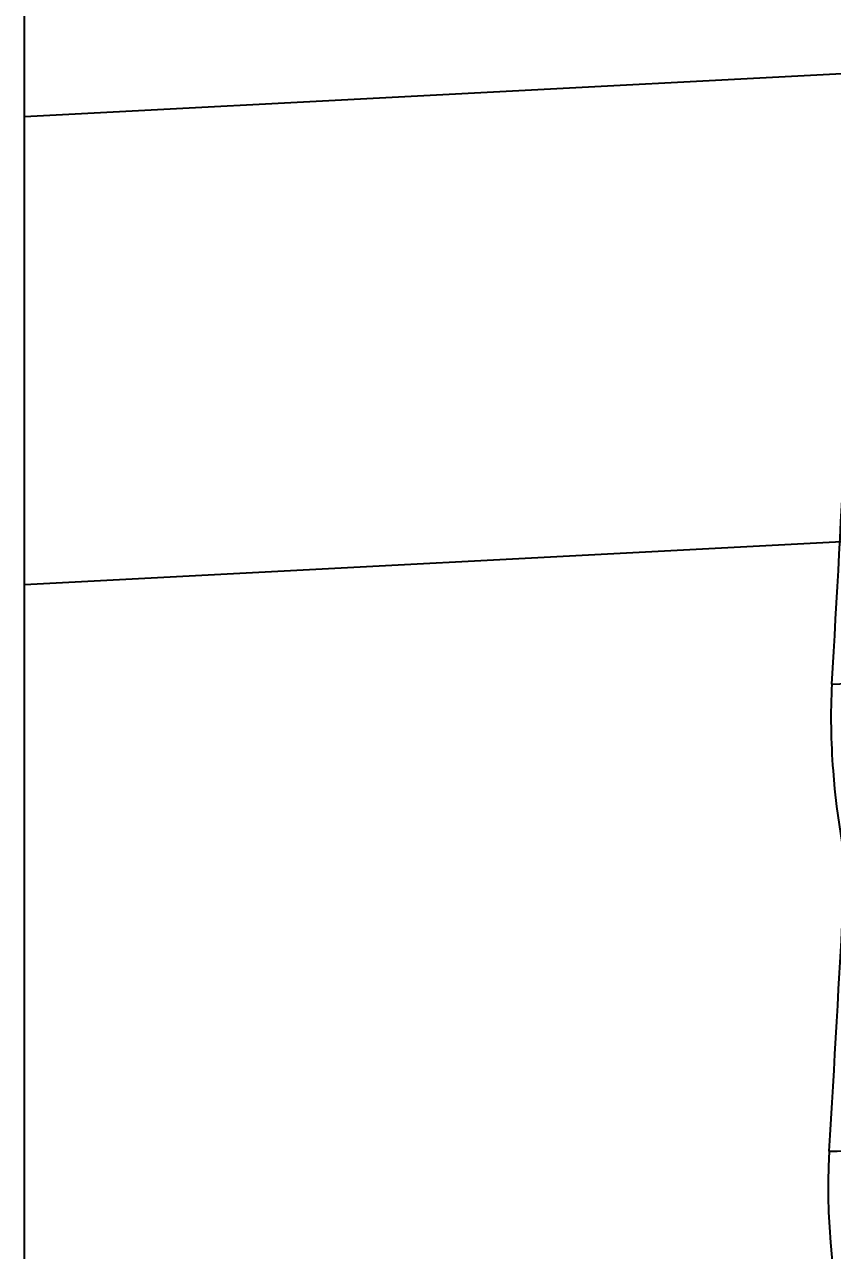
# Model space of a CAD drawing. Header units: millimetres. Extents: x 1147 to 12155, y -6137 to -4403.
# Drawn here: x 4469.746 to 4471.221, y -5133.055 to -5130.816 of the extents above; entities that cross this region are included whole.
import ezdxf

# ---------------------------------------------------------------- set-up
doc = ezdxf.new("R2010")
doc.units = ezdxf.units.MM
doc.header["$LTSCALE"] = 16.335
doc.header["$PDMODE"] = 3
doc.header["$PDSIZE"] = 0.3125
doc.linetypes.add('HIDDEN', pattern=[0.2, 0.1, -0.1])
doc.layers.get('0').update_dxf_attribs({"linetype": 'CONTINUOUS'})
doc.layers.get('Defpoints').update_dxf_attribs({"linetype": 'CONTINUOUS'})
doc.layers.add('DEFAULT_2', color=8, linetype='HIDDEN')
doc.styles.get("Standard").update_dxf_attribs({"font": 'txt', "width": 0.8})
doc.dimstyles.new('STANDARD$0', dxfattribs={"dimscale": 2, "dimtxt": 3, "dimasz": 3, "dimexe": 1.25, "dimexo": 0.625, "dimgap": 0.5, "dimtad": 0, "dimdsep": 46, "dimlunit": 6, "dimtxsty": 'Standard', "dimblk": 'CLOSEDBLANK', "dimcen": 0, "dimclrt": 2, "dimazin": 2, "dimtfac": 2, "dimtmove": 1, "dimatfit": 3, "dimfxl": 0, "dimtolj": 1, "dimtzin": 0, "dimarcsym": 0})

# ---------------------------------------------------------------- blocks, each defined once
blk = doc.blocks.new('*D690')
at = {"color": 4, "lineweight": -2}
for p, q in [((4469.746, -5145.7196), (4469.746, -4954.5849)), ((4576.5778, -5023.709), (4576.5778, -4954.5849)), ((4479.746, -4954.7099), (4509.4857, -4954.7099)), ((4566.5778, -4954.7099), (4545.4857, -4954.7099))]:
    blk.add_line(p, q, dxfattribs=at)
at = {"color": 4}
for points in [[(4479.746, -4953.0432), (4479.746, -4956.3765), (4469.746, -4954.7099)], [(4566.5778, -4953.0432), (4566.5778, -4956.3765), (4576.5778, -4954.7099)]]:
    blk.add_solid(points, dxfattribs=at)
at = {"layer": 'Defpoints', "color": 0}
for p in [(4469.746, -4954.7099), (4576.5778, -5023.7715), (4469.746, -5145.7821)]:
    blk.add_point(p, dxfattribs=at)
at = {"color": 6, "insert": (4527.4857, -4954.7099), "char_height": 10, "attachment_point": 5}
blk.add_mtext('\\A1;106.83', dxfattribs=at)

msp = doc.modelspace()

# ---------------------------------------------------------------- linework, layer by layer
at = {"color": 7, "linetype": 'Continuous'}
for p, q in [((4469.746, -5185.3567), (4469.746, -5128.9238)), ((4469.746, -5130.9835), (4471.2968, -5130.9023))]:
    msp.add_line(p, q, dxfattribs=at)
at = {"layer": 'DEFAULT_2', "color": 8, "linetype": 'HIDDEN'}
msp.add_line((4469.746, -5131.8382), (4471.2724, -5131.7582), dxfattribs=at)
for points, knots in [([(4471.2198, -5132.0203), (4471.229, -5131.8622), (4471.2411, -5131.6402), (4471.2545, -5131.3653), (4471.2616, -5131.2064), (4471.2673, -5131.0813), (4471.2698, -5130.9974), (4471.2728, -5130.9493), (4471.2721, -5130.9245), (4471.2758, -5130.9132), (4471.2729, -5130.9039), (4471.2745, -5130.9036)], [0, 0, 0, 0, 0.424967, 0.596269, 0.738754, 0.851395, 0.933168, 0.962157, 0.983043, 0.995699, 1, 1, 1, 1]), ([(4471.2198, -5132.0203), (4471.2964, -5132.0188), (4471.591, -5131.9844), (4471.89, -5131.8419), (4472.0272, -5131.668)], [0, 0, 0, 0, 0.256935, 1, 1, 1, 1]), ([(4471.2149, -5132.8737), (4471.2244, -5132.7158), (4471.237, -5132.4942), (4471.2511, -5132.2195), (4471.2585, -5132.0608), (4471.2645, -5131.9359), (4471.2673, -5131.8521), (4471.2704, -5131.8041), (4471.2698, -5131.7792), (4471.2735, -5131.768), (4471.2708, -5131.7587), (4471.2724, -5131.7583)], [0, 0, 0, 0, 0.424952, 0.596245, 0.738722, 0.85136, 0.933134, 0.962127, 0.98302, 0.995685, 1, 1, 1, 1]), ([(4471.2198, -5132.0202), (4471.2167, -5132.0729), (4471.2214, -5132.3021), (4471.282, -5132.5264), (4471.3402, -5132.6921)], [0, 0, 0, 0, 0.23115, 1, 1, 1, 1]), ([(4471.2149, -5132.8737), (4471.2532, -5132.873), (4471.4106, -5132.862), (4471.5661, -5132.8221), (4471.676, -5132.7758)], [0, 0, 0, 0, 0.24334, 1, 1, 1, 1]), ([(4471.2149, -5132.8737), (4471.2059, -5133.0215), (4471.254, -5133.3407), (4471.3644, -5133.6382), (4471.4312, -5133.7932)], [0, 0, 0, 0, 0.467233, 1, 1, 1, 1]), ([(4472.6487, -5135.5635), (4472.5299, -5135.4794), (4472.3319, -5135.263), (4471.9993, -5134.808), (4471.6499, -5134.2315), (4471.3328, -5133.5623), (4471.2204, -5133.0958), (4471.2308, -5132.8818)], [0, 0, 0, 0, 0.141134, 0.280262, 0.547813, 0.79222, 1, 1, 1, 1])]:
    msp.add_open_spline(points, degree=3, knots=knots, dxfattribs=at)

# ---------------------------------------------------------------- dimensions: what is measured, and where the dimension line sits
dim = msp.add_linear_dim(base=(4469.746, -4954.7099), p1=(4576.5778, -5023.7715), p2=(4469.746, -5145.7821), dimstyle='STANDARD$0', override={"dimscale": 1, "dimtxt": 10, "dimasz": 10, "dimexe": 0.125, "dimexo": 0.0625, "dimgap": 0, "dimzin": 0, "dimlunit": 2, "dimclrd": 4, "dimclre": 4, "dimclrt": 6, "dimazin": 0, "dimtfac": 1, "dimtofl": 0, "dimtmove": 0})
dim.commit()
dim.dimension.update_dxf_attribs({"geometry": '*D690', "text_midpoint": (4527.4857, -4954.7099), "dimtype": 160})

doc.saveas('drawing.dxf')
